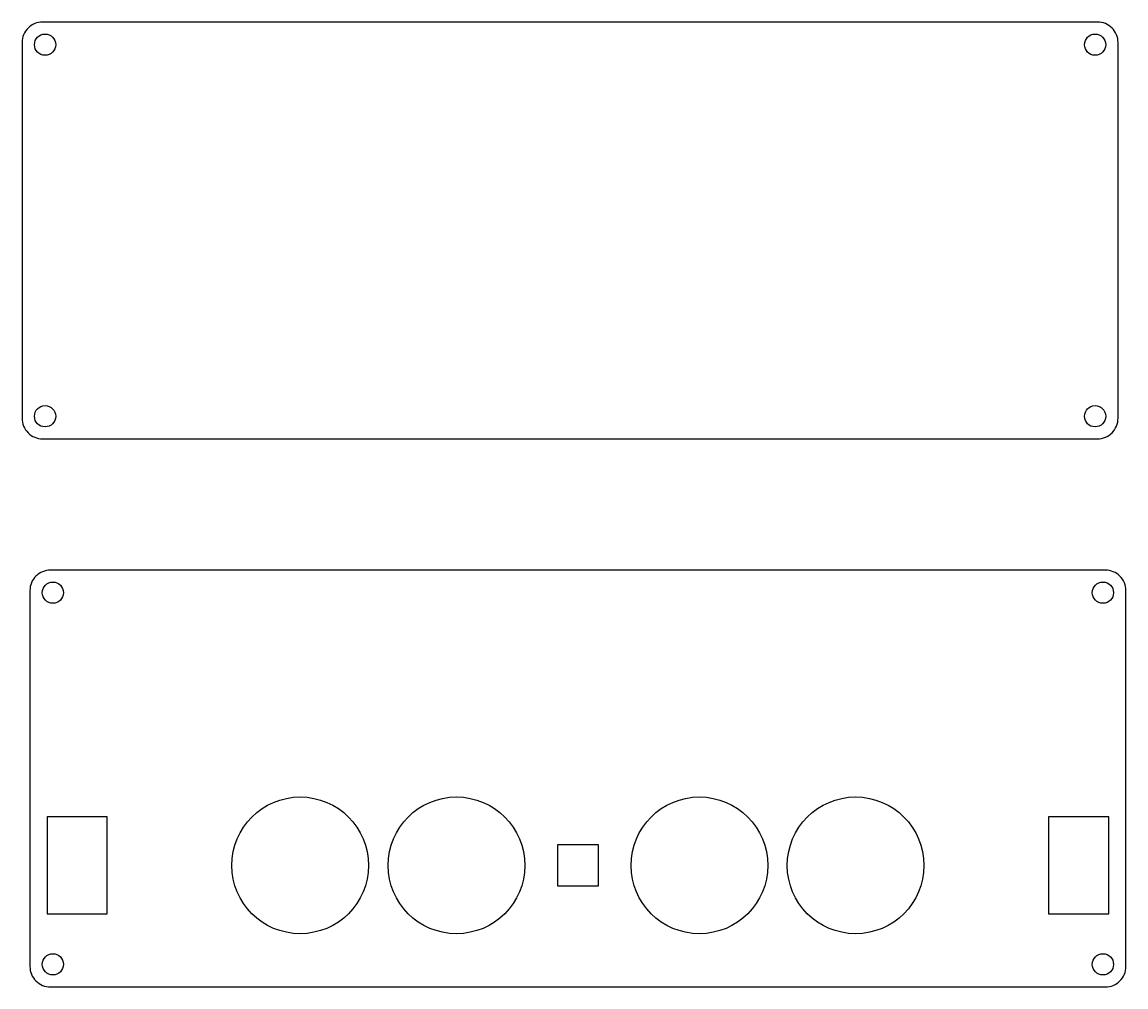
# Model space of a CAD drawing. Header units: inches. Extents: x 101 to 262, y 77 to 219.
import ezdxf

# ---------------------------------------------------------------- set-up
doc = ezdxf.new("R2010")
doc.units = ezdxf.units.IN
doc.header["$MEASUREMENT"] = 0

msp = doc.modelspace()

# ---------------------------------------------------------------- linework, layer by layer
for points in [[(100.63, 160.61, 0.414214), (103.63, 157.61), (258.03, 157.61, 0.414214), (261.03, 160.61), (261.03, 215.57, 0.414214), (258.03, 218.57), (103.63, 218.57, 0.414214), (100.63, 215.57)], [(101.78, 80.44, 0.414214), (104.78, 77.44), (259.18, 77.44, 0.414214), (262.18, 80.44), (262.18, 135.4, 0.414214), (259.18, 138.4), (104.78, 138.4, 0.414214), (101.78, 135.4)]]:
    msp.add_lwpolyline(points, format="xyb", close=True)
for points in [[(104.3, 88.12), (113.1, 88.12), (113.1, 102.32), (104.3, 102.32)], [(250.86, 88.12), (259.66, 88.12), (259.66, 102.32), (250.86, 102.32)], [(178.98, 92.22), (178.98, 92.22), (184.98, 92.22), (184.98, 92.22), (184.98, 98.22), (184.98, 98.22), (178.98, 98.22), (178.98, 98.22)]]:
    msp.add_lwpolyline(points, close=True)
for centre, radius in [((104, 215.26), 1.55), ((257.67, 215.26), 1.55), ((104, 160.91), 1.55), ((257.67, 160.91), 1.55), ((105.14, 135.1), 1.55), ((258.81, 135.1), 1.55), ((141.34, 95.22), 10), ((164.2, 95.22), 10), ((199.76, 95.22), 10), ((222.62, 95.22), 10), ((105.14, 80.74), 1.55), ((258.81, 80.74), 1.55)]:
    msp.add_circle(centre, radius)

doc.saveas('drawing.dxf')
